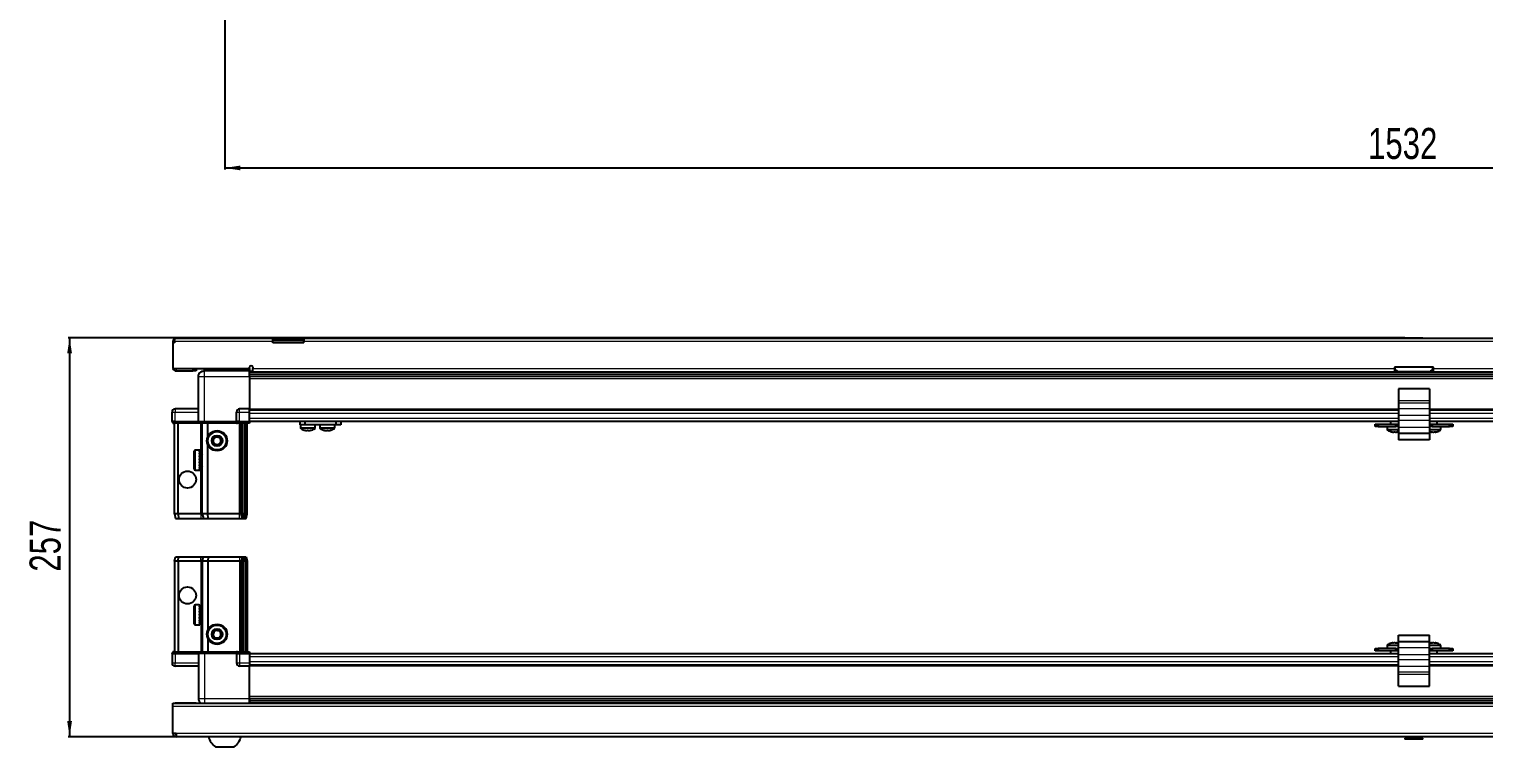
# Model space of a CAD drawing. Header units: millimetres. Extents: x 1132 to 5266, y 577 to 2047.
# Drawn here: x 1220 to 2158, y 577 to 1039 of the extents above; entities that cross this region are included whole.
import ezdxf

# ---------------------------------------------------------------- set-up
doc = ezdxf.new("R2010")
doc.units = ezdxf.units.MM
doc.layers.add('FORMAT', color=7, linetype='Continuous')
doc.styles.add('SLDTEXTSTYLE0', font='TXT', dxfattribs={"width": 0.75})
doc.dimstyles.new('SLDDIMSTYLE0', dxfattribs={"dimtxt": 20, "dimasz": 10, "dimexe": 0, "dimexo": 0.0625, "dimgap": 5, "dimtad": 2, "dimdec": 1, "dimrnd": 1e-09, "dimzin": 12, "dimdsep": 46, "dimtxsty": 'SLDTEXTSTYLE0', "dimsah": 1, "dimcen": 0.09, "dimadec": 0, "dimazin": 3, "dimtfac": 1, "dimtofl": 0, "dimtmove": 0, "dimatfit": 3, "dimfxl": 0, "dimfrac": 2, "dimtolj": 1, "dimtzin": 12, "dimarcsym": 0})

# ---------------------------------------------------------------- blocks, each defined once
blk = doc.blocks.new('_D_2')
at = {"layer": 'FORMAT'}
for p, q in [((1346.49, 1088.09), (1346.49, 948.6)), ((2878.49, 1088.09), (2878.49, 948.6)), ((1346.49, 949.6), (2878.49, 949.6))]:
    blk.add_line(p, q, dxfattribs=at)
for points in [[(1346.49, 949.6), (1356.49, 948.07), (1356.49, 951.14)], [(2878.49, 949.6), (2868.49, 951.14), (2868.49, 948.07)]]:
    blk.add_solid(points, dxfattribs=at)
at = {"layer": 'FORMAT', "insert": (2082.93, 975.39), "char_height": 20, "attachment_point": 1, "style": 'SLDTEXTSTYLE0'}
blk.add_mtext('1532', dxfattribs=at)
blk = doc.blocks.new('_D_9')
at = {"layer": 'FORMAT'}
for p, q in [((2106.69, 840.1), (1245.49, 840.1)), ((1246.49, 840.1), (1246.49, 583.1)), ((1315.08, 583.1), (1245.49, 583.1))]:
    blk.add_line(p, q, dxfattribs=at)
for points in [[(1246.49, 840.1), (1244.95, 830.1), (1248.03, 830.1)], [(1246.49, 583.1), (1248.03, 593.1), (1244.95, 593.1)]]:
    blk.add_solid(points, dxfattribs=at)
at = {"layer": 'FORMAT', "insert": (1220.71, 689.44), "char_height": 20, "attachment_point": 1, "rotation": 90, "style": 'SLDTEXTSTYLE0'}
blk.add_mtext('257', dxfattribs=at)

msp = doc.modelspace()

# ---------------------------------------------------------------- linework, layer by layer
at = {"color": 7, "linetype": 'Continuous', "lineweight": 25}
for p, q in [((1313.99, 837.7), (1312.99, 837.7)), ((1312.99, 837.7), (1312.99, 836.8)), ((1312.99, 836.8), (1312.99, 820.3)), ((1313.99, 836.8), (1312.99, 836.8)), ((1313.99, 837.7), (1313.99, 836.8)), ((1314.59, 839.8), (1377.49, 839.8)), ((1377.49, 837.7), (1377.49, 839.8)), ((1377.49, 839.8), (1387.49, 839.8)), ((1387.49, 838.3), (1377.49, 838.3)), ((1377.49, 836.8), (1377.49, 837.7)), ((1397.49, 836.8), (1377.49, 836.8)), ((1387.49, 839.8), (1397.49, 839.8)), ((1397.49, 838.3), (1387.49, 838.3)), ((1397.49, 839.8), (2827.49, 839.8)), ((1397.49, 839.8), (1397.49, 837.7)), ((1397.49, 836.8), (1397.49, 837.7)), ((2106.7, 840.1), (2106.7, 839.8)), ((2106.7, 840.1), (2118.27, 840.1)), ((2118.27, 839.8), (2118.27, 840.1)), ((1312.99, 820.3), (1362.49, 820.3)), ((1315.09, 818.8), (1325.99, 818.8)), ((1327.99, 818.8), (1325.99, 818.8)), ((1327.99, 820.3), (1327.99, 818.8)), ((1333.24, 820.3), (1333.24, 818.8)), ((1362.49, 818.8), (1333.49, 818.8)), ((1359.74, 818.8), (1359.74, 820.3)), ((1362.49, 820.3), (1362.49, 821.15)), ((1362.49, 820.3), (1362.49, 818.8)), ((1362.49, 818.15), (1386.37, 818.15)), ((2862.49, 816.36), (1362.49, 816.36)), ((2862.49, 816.32), (1362.49, 816.32)), ((1364.49, 821.15), (1364.49, 820.4)), ((1364.49, 818.3), (1364.49, 820.4)), ((1364.49, 818.3), (2099.99, 818.3)), ((1380.99, 818.3), (1380.99, 818.15)), ((1381.15, 818.3), (1381.15, 818.15)), ((1381.36, 818.3), (1381.36, 818.15)), ((1381.91, 818.3), (1381.91, 818.15)), ((1382.32, 818.3), (1382.32, 818.15)), ((1383.21, 818.3), (1383.21, 818.15)), ((1383.79, 818.3), (1383.79, 818.15)), ((1384.93, 818.3), (1384.93, 818.15)), ((1385.63, 818.3), (1385.63, 818.15)), ((1386.37, 818.15), (1386.91, 818.15)), ((1386.91, 818.3), (1386.91, 818.15)), ((1386.91, 818.15), (1387.64, 818.15)), ((1386.91, 818.15), (1386.91, 818.15)), ((1387.09, 818.3), (1387.09, 818.15)), ((1387.59, 818.3), (1387.59, 818.15)), ((1387.64, 818.3), (1387.64, 818.15)), ((1387.64, 818.15), (1388.61, 818.15)), ((1387.64, 818.15), (1387.64, 818.15)), ((1388.61, 818.15), (2836.37, 818.15)), ((1388.93, 818.3), (1388.93, 818.15)), ((1388.95, 818.3), (1388.95, 818.15)), ((1389.64, 818.3), (1389.64, 818.15)), ((1390.82, 818.3), (1390.82, 818.15)), ((1391.43, 818.3), (1391.43, 818.15)), ((1392.38, 818.3), (1392.38, 818.15)), ((1392.84, 818.3), (1392.84, 818.15)), ((1393.47, 818.3), (1393.47, 818.15)), ((1393.72, 818.3), (1393.72, 818.15)), ((1393.96, 818.3), (1393.96, 818.15)), ((1393.99, 818.3), (1393.99, 818.15)), ((2124.99, 821.3), (2099.99, 821.3)), ((2099.99, 821.3), (2099.99, 820.4)), ((2099.99, 820.4), (2099.99, 818.3)), ((2121.99, 818.3), (2102.99, 818.3)), ((2124.99, 820.4), (2124.99, 821.3)), ((2124.99, 818.3), (2124.99, 820.4)), ((2124.99, 818.3), (2860.49, 818.3)), ((1329.49, 786.3), (1329.49, 815.3)), ((1362.49, 815.3), (1362.49, 794.3)), ((2122.49, 807.25), (2102.49, 807.25)), ((2102.49, 807.25), (2102.49, 799.53)), ((2122.49, 807.25), (2122.49, 799.53)), ((2102.49, 799.53), (2102.49, 798.08)), ((2102.49, 798.08), (2102.49, 794.31)), ((2122.49, 799.53), (2122.49, 798.08)), ((2122.49, 798.08), (2122.49, 794.31)), ((1312.49, 786.3), (1312.49, 792.3)), ((1329.49, 794.3), (1314.49, 794.3)), ((1353.99, 786.3), (1353.99, 792.3)), ((1362.49, 794.3), (1355.99, 794.3)), ((1362.49, 792.3), (1362.49, 794.3)), ((1362.49, 793.65), (2102.49, 793.65)), ((1362.49, 786.3), (1362.49, 792.3)), ((2102.49, 794.31), (2102.49, 789.99)), ((2102.49, 789.99), (2102.49, 786.76)), ((2122.49, 794.31), (2122.49, 789.99)), ((2122.49, 793.65), (2862.49, 793.65)), ((2122.49, 789.99), (2122.49, 786.76)), ((1312.49, 786.3), (1312.49, 785.97)), ((1314.49, 786.3), (1312.49, 786.3)), ((1312.49, 786.3), (1312.49, 785.97)), ((1312.49, 786.3), (1312.49, 786.3)), ((1312.49, 785.97), (1312.99, 785.1)), ((1312.49, 785.97), (1312.99, 785.1)), ((1312.99, 785.1), (1314.49, 785.1)), ((1313.99, 726.8), (1313.99, 785.1)), ((1314.49, 786.3), (1329.29, 786.3)), ((1329.29, 785.1), (1314.49, 785.1)), ((1316.49, 726.8), (1316.49, 785.1)), ((1329.29, 786.3), (1329.49, 786.3)), ((1329.49, 785.1), (1329.29, 785.1)), ((1329.49, 786.3), (1329.49, 785.1)), ((1329.49, 786.3), (1333.49, 786.3)), ((1333.49, 785.1), (1329.49, 785.1)), ((1331.99, 726.8), (1331.99, 785.1)), ((1333.49, 786.3), (1353.79, 786.3)), ((1353.79, 785.1), (1333.49, 785.1)), ((1335.49, 776.3), (1335.49, 785.1)), ((1353.79, 786.3), (1353.99, 786.3)), ((1353.99, 785.1), (1353.79, 785.1)), ((1353.99, 786.3), (1353.99, 785.1)), ((1355.99, 786.3), (1353.99, 786.3)), ((1353.99, 786.3), (1355.99, 786.3)), ((1353.99, 785.1), (1354.67, 785.1)), ((1362.49, 785.1), (1354.67, 785.1)), ((1355.99, 786.3), (1362.49, 786.3)), ((1355.99, 785.97), (1362.49, 785.97)), ((1356.99, 726.8), (1356.99, 785.1)), ((1357.99, 726.8), (1357.99, 785.1)), ((1359.49, 726.8), (1359.49, 785.1)), ((1360.99, 726.8), (1360.99, 785.1)), ((1362.49, 786.45), (2102.49, 786.45)), ((1362.49, 786.3), (1362.49, 785.97)), ((1362.49, 785.97), (1362.49, 785.1)), ((1394.94, 783.95), (1394.94, 786.45)), ((1397.94, 783.95), (1394.94, 783.95)), ((1395.29, 783.95), (1395.29, 782.05)), ((1397.94, 786.45), (1397.94, 783.95)), ((1418.14, 783.95), (1397.94, 783.95)), ((1404.79, 782.05), (1404.79, 783.95)), ((1407.74, 783.95), (1407.74, 782.05)), ((1407.79, 783.95), (1407.79, 782.05)), ((1417.29, 782.05), (1417.29, 783.95)), ((1418.14, 783.95), (1418.14, 786.45)), ((1421.14, 783.95), (1418.14, 783.95)), ((1421.14, 786.45), (1421.14, 783.95)), ((2087.49, 782.95), (2087.49, 784.45)), ((2087.49, 784.45), (2089.49, 784.45)), ((2089.49, 782.95), (2087.49, 782.95)), ((2089.49, 784.45), (2089.49, 782.95)), ((2089.49, 784.45), (2100.74, 784.45)), ((2089.49, 782.95), (2100.74, 782.95)), ((2095.24, 782.95), (2095.24, 781.05)), ((2097.49, 786.45), (2097.49, 784.45)), ((2100.74, 782.95), (2100.74, 784.45)), ((2100.74, 784.45), (2102.49, 784.45)), ((2102.49, 782.95), (2100.74, 782.95)), ((2102.49, 786.76), (2102.49, 782.43)), ((2102.49, 782.43), (2102.49, 778.45)), ((2122.49, 778.45), (2102.49, 778.45)), ((2102.49, 778.45), (2102.49, 774.45)), ((2122.49, 786.76), (2122.49, 782.43)), ((2122.49, 786.45), (2862.49, 786.45)), ((2122.49, 784.45), (2124.24, 784.45)), ((2124.24, 782.95), (2122.49, 782.95)), ((2122.49, 782.43), (2122.49, 778.45)), ((2122.49, 779.65), (2122.74, 779.57)), ((2122.49, 778.45), (2122.49, 774.45)), ((2124.24, 784.45), (2124.24, 782.95)), ((2124.24, 784.45), (2135.49, 784.45)), ((2124.24, 782.95), (2135.49, 782.95)), ((2127.49, 784.45), (2127.49, 786.45)), ((2129.74, 781.05), (2129.74, 782.95)), ((2135.49, 782.95), (2135.49, 784.45)), ((2135.49, 784.45), (2137.49, 784.45)), ((2137.49, 782.95), (2135.49, 782.95)), ((2137.49, 784.45), (2137.49, 782.95)), ((1335.49, 726.8), (1335.49, 771.3)), ((2122.49, 774.45), (2102.49, 774.45)), ((1326.79, 755.6), (1326.79, 767)), ((1330.49, 767.8), (1327.59, 767.8)), ((1329.99, 767.71), (1330.49, 767.71)), ((1329.99, 767.71), (1329.99, 767.54)), ((1329.99, 767.54), (1330.49, 767.54)), ((1329.99, 767.06), (1330.49, 767.06)), ((1329.99, 767.06), (1329.99, 766.67)), ((1329.99, 766.67), (1330.49, 766.67)), ((1329.99, 765.84), (1330.49, 765.84)), ((1329.99, 765.84), (1329.99, 765.28)), ((1329.99, 765.28), (1330.49, 765.28)), ((1329.99, 764.18), (1330.49, 764.18)), ((1329.99, 764.18), (1329.99, 763.5)), ((1329.99, 763.5), (1330.49, 763.5)), ((1329.99, 762.24), (1330.49, 762.24)), ((1329.99, 762.24), (1329.99, 761.5)), ((1329.99, 761.93), (1330.49, 761.93)), ((1329.99, 761.5), (1330.49, 761.5)), ((1329.99, 760.2), (1330.49, 760.2)), ((1329.99, 760.2), (1329.99, 759.48)), ((1329.99, 760.07), (1330.49, 760.07)), ((1329.99, 759.48), (1330.49, 759.48)), ((1330.49, 767.71), (1330.49, 767.8)), ((1330.49, 767.54), (1330.49, 767.71)), ((1330.49, 767.06), (1330.49, 767.54)), ((1330.49, 766.67), (1330.49, 767.06)), ((1330.49, 765.84), (1330.49, 766.67)), ((1330.49, 765.28), (1330.49, 765.84)), ((1330.59, 765.7), (1330.49, 765.7)), ((1330.49, 764.18), (1330.49, 765.28)), ((1330.49, 763.5), (1330.49, 764.18)), ((1330.49, 762.24), (1330.49, 763.5)), ((1330.49, 761.93), (1330.49, 762.24)), ((1330.49, 760.2), (1330.49, 761.5)), ((1330.49, 759.48), (1330.49, 760.07)), ((1330.49, 758.28), (1330.49, 759.48)), ((1330.59, 764.19), (1330.59, 765.7)), ((1330.59, 756.9), (1330.59, 764.19)), ((1331.47, 764.61), (1330.99, 765.3)), ((1330.99, 757.3), (1330.99, 765.3)), ((1331.96, 765.3), (1331.47, 764.61)), ((1331.47, 757.99), (1331.47, 764.61)), ((1331.99, 765.3), (1331.96, 765.3)), ((1331.96, 757.3), (1331.96, 765.3)), ((1327.59, 754.8), (1330.49, 754.8)), ((1329.99, 758.28), (1330.49, 758.28)), ((1329.99, 758.28), (1329.99, 757.64)), ((1329.99, 757.64), (1330.49, 757.64)), ((1329.99, 756.65), (1330.49, 756.65)), ((1329.99, 756.65), (1329.99, 756.16)), ((1329.99, 756.16), (1330.49, 756.16)), ((1329.99, 755.47), (1330.49, 755.47)), ((1329.99, 755.47), (1329.99, 755.18)), ((1329.99, 755.18), (1330.49, 755.18)), ((1329.99, 754.87), (1330.49, 754.87)), ((1329.99, 754.87), (1329.99, 754.8)), ((1329.99, 754.8), (1330.49, 754.8)), ((1330.49, 757.64), (1330.49, 758.28)), ((1330.49, 756.65), (1330.49, 757.64)), ((1330.49, 756.9), (1330.59, 756.9)), ((1330.49, 756.16), (1330.49, 756.65)), ((1330.49, 755.47), (1330.49, 756.16)), ((1330.49, 755.18), (1330.49, 755.47)), ((1330.49, 754.87), (1330.49, 755.18)), ((1330.49, 754.8), (1330.49, 754.87)), ((1330.49, 754.8), (1330.49, 754.8)), ((1330.99, 757.3), (1331.47, 757.99)), ((1331.47, 757.99), (1331.96, 757.3)), ((1331.96, 757.3), (1331.99, 757.3)), ((1316.49, 726.8), (1313.99, 726.8)), ((1313.99, 726.8), (1314.79, 723.8)), ((1314.79, 723.8), (1316.64, 723.8)), ((1330.99, 726.8), (1316.49, 726.8)), ((1316.49, 726.8), (1316.64, 723.8)), ((1316.64, 723.8), (1330.99, 723.8)), ((1331.99, 726.8), (1330.99, 726.8)), ((1330.99, 723.8), (1332.79, 723.8)), ((1335.49, 726.8), (1331.99, 726.8)), ((1331.99, 726.8), (1332.79, 723.8)), ((1332.79, 723.8), (1335.82, 723.8)), ((1355.99, 726.8), (1335.49, 726.8)), ((1335.82, 723.8), (1335.49, 726.8)), ((1335.82, 723.8), (1355.99, 723.8)), ((1356.99, 726.8), (1355.99, 726.8)), ((1355.99, 723.8), (1357.79, 723.8)), ((1357.99, 726.8), (1356.99, 726.8)), ((1357.79, 723.8), (1356.99, 726.8)), ((1357.79, 723.8), (1358.53, 723.8)), ((1359.49, 726.8), (1357.99, 726.8)), ((1358.53, 723.8), (1357.99, 726.8)), ((1358.53, 723.8), (1359.03, 723.8)), ((1359.03, 723.8), (1359.49, 726.8)), ((1359.03, 723.8), (1360.18, 723.8)), ((1360.99, 726.8), (1359.49, 726.8)), ((1360.18, 723.8), (1360.99, 726.8)), ((1313.99, 696.1), (1314.79, 699.1)), ((1316.49, 696.1), (1313.99, 696.1)), ((1313.99, 696.1), (1313.99, 637.8)), ((1314.79, 699.1), (1316.64, 699.1)), ((1316.49, 696.1), (1316.64, 699.1)), ((1316.49, 696.1), (1316.49, 637.8)), ((1330.99, 696.1), (1316.49, 696.1)), ((1316.64, 699.1), (1330.99, 699.1)), ((1330.99, 699.1), (1332.79, 699.1)), ((1331.99, 696.1), (1330.99, 696.1)), ((1331.99, 696.1), (1332.79, 699.1)), ((1335.49, 696.1), (1331.99, 696.1)), ((1331.99, 696.1), (1331.99, 637.8)), ((1332.79, 699.1), (1335.82, 699.1)), ((1335.82, 699.1), (1335.49, 696.1)), ((1355.99, 696.1), (1335.49, 696.1)), ((1335.49, 696.1), (1335.49, 651.6)), ((1335.82, 699.1), (1355.99, 699.1)), ((1355.99, 699.1), (1357.79, 699.1)), ((1356.99, 696.1), (1355.99, 696.1)), ((1357.79, 699.1), (1356.99, 696.1)), ((1357.99, 696.1), (1356.99, 696.1)), ((1356.99, 696.1), (1356.99, 637.8)), ((1357.79, 699.1), (1358.53, 699.1)), ((1358.53, 699.1), (1357.99, 696.1)), ((1357.99, 696.1), (1357.99, 637.8)), ((1359.49, 696.1), (1357.99, 696.1)), ((1358.53, 699.1), (1359.03, 699.1)), ((1359.03, 699.1), (1360.18, 699.1)), ((1359.03, 699.1), (1359.49, 696.1)), ((1360.99, 696.1), (1359.49, 696.1)), ((1359.49, 696.1), (1359.49, 637.8)), ((1360.18, 699.1), (1360.99, 696.1)), ((1360.99, 696.1), (1360.99, 637.8)), ((1326.79, 655.9), (1326.79, 667.3)), ((1329.99, 668.1), (1327.59, 668.1)), ((1329.99, 668.1), (1329.99, 668.1)), ((1329.99, 668.1), (1330.49, 668.1)), ((1329.99, 667.91), (1330.49, 667.91)), ((1329.99, 667.91), (1329.99, 667.69)), ((1329.99, 667.69), (1330.49, 667.69)), ((1329.99, 667.11), (1330.49, 667.11)), ((1329.99, 667.11), (1329.99, 666.69)), ((1329.99, 666.69), (1330.49, 666.69)), ((1329.99, 665.78), (1330.49, 665.78)), ((1329.99, 665.78), (1329.99, 665.19)), ((1330.49, 667.91), (1330.49, 668.1)), ((1330.49, 667.69), (1330.49, 667.91)), ((1330.49, 667.11), (1330.49, 667.69)), ((1330.49, 666.69), (1330.49, 667.11)), ((1330.49, 665.78), (1330.49, 666.69)), ((1330.59, 666), (1330.49, 666)), ((1330.49, 665.19), (1330.49, 665.78)), ((1330.59, 657.2), (1330.59, 666)), ((1331.47, 664.91), (1330.99, 665.6)), ((1330.99, 657.6), (1330.99, 665.6)), ((1331.96, 665.6), (1331.47, 664.91)), ((1331.99, 665.6), (1331.96, 665.6)), ((1331.96, 657.6), (1331.96, 665.6)), ((1329.99, 665.19), (1330.49, 665.19)), ((1329.99, 664.04), (1330.49, 664.04)), ((1329.99, 664.04), (1329.99, 663.34)), ((1329.99, 663.34), (1330.49, 663.34)), ((1329.99, 662.06), (1330.49, 662.06)), ((1329.99, 662.06), (1329.99, 661.32)), ((1329.99, 661.91), (1330.49, 661.91)), ((1329.99, 661.41), (1330.49, 661.41)), ((1329.99, 661.32), (1330.49, 661.32)), ((1329.99, 660.03), (1330.49, 660.03)), ((1329.99, 660.03), (1329.99, 659.32)), ((1329.99, 659.32), (1330.49, 659.32)), ((1329.99, 658.16), (1330.49, 658.16)), ((1329.99, 658.16), (1329.99, 657.55)), ((1329.99, 657.55), (1330.49, 657.55)), ((1329.99, 656.62), (1330.49, 656.62)), ((1329.99, 656.62), (1329.99, 656.18)), ((1329.99, 656.18), (1330.49, 656.18)), ((1330.49, 664.04), (1330.49, 665.19)), ((1330.49, 663.34), (1330.49, 664.04)), ((1330.49, 662.06), (1330.49, 663.34)), ((1330.49, 661.91), (1330.49, 662.06)), ((1330.49, 661.32), (1330.49, 661.41)), ((1330.49, 660.03), (1330.49, 661.32)), ((1330.49, 659.32), (1330.49, 660.03)), ((1330.49, 658.16), (1330.49, 659.32)), ((1330.49, 657.55), (1330.49, 658.16)), ((1330.49, 656.62), (1330.49, 657.55)), ((1330.49, 657.2), (1330.59, 657.2)), ((1330.49, 656.18), (1330.49, 656.62)), ((1330.49, 655.58), (1330.49, 656.18)), ((1330.99, 657.6), (1331.47, 658.29)), ((1331.47, 658.29), (1331.47, 664.91)), ((1331.47, 658.29), (1331.96, 657.6)), ((1331.96, 657.6), (1331.99, 657.6)), ((1327.59, 655.1), (1329.99, 655.1)), ((1329.99, 655.58), (1330.49, 655.58)), ((1329.99, 655.58), (1329.99, 655.34)), ((1329.99, 655.34), (1330.49, 655.34)), ((1329.99, 655.12), (1330.49, 655.12)), ((1329.99, 655.12), (1329.99, 655.1)), ((1329.99, 655.11), (1330.49, 655.11)), ((1330.49, 655.34), (1330.49, 655.58)), ((1330.49, 655.12), (1330.49, 655.34)), ((1330.49, 655.11), (1330.49, 655.12)), ((2102.49, 648.45), (2122.49, 648.45)), ((2102.49, 644.45), (2102.49, 648.45)), ((2122.49, 644.45), (2122.49, 648.45)), ((1312.99, 637.8), (1312.49, 636.94)), ((1314.49, 637.8), (1312.99, 637.8)), ((1314.49, 637.8), (1329.29, 637.8)), ((1329.29, 637.8), (1329.49, 637.8)), ((1329.49, 636.6), (1329.49, 637.8)), ((1329.49, 637.8), (1333.49, 637.8)), ((1333.49, 637.8), (1353.79, 637.8)), ((1335.49, 646.6), (1335.49, 637.8)), ((1353.79, 637.8), (1353.99, 637.8)), ((1353.99, 636.6), (1353.99, 637.8)), ((1354.67, 637.8), (1353.99, 637.8)), ((1354.67, 637.8), (1362.49, 637.8)), ((1362.49, 637.8), (1362.49, 636.94)), ((2087.49, 638.45), (2087.49, 639.95)), ((2087.49, 639.95), (2089.49, 639.95)), ((2089.49, 638.45), (2087.49, 638.45)), ((2089.49, 639.95), (2089.49, 638.45)), ((2100.74, 639.95), (2089.49, 639.95)), ((2100.74, 638.45), (2089.49, 638.45)), ((2095.24, 641.86), (2095.24, 639.95)), ((2097.49, 638.45), (2097.49, 636.45)), ((2100.74, 638.45), (2100.74, 639.95)), ((2100.74, 639.95), (2102.49, 639.95)), ((2102.49, 638.45), (2100.74, 638.45)), ((2101.16, 643.44), (2101.16, 643.44)), ((2102.49, 644.45), (2122.49, 644.45)), ((2102.49, 640.47), (2102.49, 644.45)), ((2102.49, 636.14), (2102.49, 640.47)), ((2122.49, 640.47), (2122.49, 644.45)), ((2122.49, 636.14), (2122.49, 640.47)), ((2122.49, 639.95), (2124.24, 639.95)), ((2124.24, 638.45), (2122.49, 638.45)), ((2124.24, 639.95), (2124.24, 638.45)), ((2135.49, 639.95), (2124.24, 639.95)), ((2135.49, 638.45), (2124.24, 638.45)), ((2126.16, 643.44), (2126.16, 643.44)), ((2127.49, 636.45), (2127.49, 638.45)), ((2129.74, 639.95), (2129.74, 641.86)), ((2135.49, 638.45), (2135.49, 639.95)), ((2135.49, 639.95), (2137.49, 639.95)), ((2137.49, 638.45), (2135.49, 638.45)), ((2137.49, 639.95), (2137.49, 638.45)), ((1312.49, 636.6), (1312.49, 636.94)), ((1312.49, 636.6), (1314.49, 636.6)), ((1312.49, 636.6), (1312.49, 630.6)), ((1329.29, 636.6), (1314.49, 636.6)), ((1314.49, 636.6), (1329.29, 636.6)), ((1329.49, 628.6), (1314.49, 628.6)), ((1329.49, 636.6), (1329.29, 636.6)), ((1333.49, 636.6), (1329.49, 636.6)), ((1329.49, 636.6), (1329.49, 607.6)), ((1353.79, 636.6), (1333.49, 636.6)), ((1353.99, 636.6), (1353.79, 636.6)), ((1353.99, 636.6), (1355.99, 636.6)), ((1353.99, 636.6), (1353.99, 630.6)), ((1362.49, 636.94), (1355.99, 636.94)), ((1362.49, 636.6), (1355.99, 636.6)), ((1355.99, 636.6), (1362.49, 636.6)), ((1362.49, 628.6), (1355.99, 628.6)), ((1362.49, 636.94), (1362.49, 636.94)), ((1362.49, 636.6), (1362.49, 636.94)), ((1362.49, 636.6), (1362.49, 636.6)), ((1362.49, 636.6), (1362.49, 630.6)), ((2102.49, 636.45), (1362.49, 636.45)), ((1362.49, 630.6), (1362.49, 628.6)), ((2102.49, 629.25), (1362.49, 629.25)), ((1362.49, 607.6), (1362.49, 628.6)), ((2102.49, 632.92), (2102.49, 636.14)), ((2102.49, 628.59), (2102.49, 632.92)), ((2102.49, 624.82), (2102.49, 628.59)), ((2862.49, 636.45), (2122.49, 636.45)), ((2122.49, 632.92), (2122.49, 636.14)), ((2122.49, 628.59), (2122.49, 632.92)), ((2862.49, 629.25), (2122.49, 629.25)), ((2122.49, 624.82), (2122.49, 628.59)), ((2102.49, 623.38), (2102.49, 624.82)), ((2102.49, 615.65), (2102.49, 623.38)), ((2122.49, 623.38), (2122.49, 624.82)), ((2122.49, 615.65), (2122.49, 623.38)), ((2102.49, 615.65), (2122.49, 615.65)), ((1312.99, 602.5), (1312.99, 604.6)), ((1312.99, 604.6), (2911.99, 604.6)), ((1312.99, 585.2), (1312.99, 602.5)), ((1327.99, 604.7), (1315.09, 604.7)), ((1327.99, 604.7), (1327.99, 604.6)), ((1362.34, 604.6), (1362.34, 607.6)), ((1362.49, 606.58), (2862.49, 606.58)), ((1362.49, 606.54), (2862.49, 606.54)), ((1386.37, 604.75), (1362.49, 604.75)), ((1380.99, 604.6), (1380.99, 604.75)), ((1381.03, 604.6), (1381.03, 604.75)), ((1381.3, 604.6), (1381.3, 604.75)), ((1381.56, 604.6), (1381.56, 604.75)), ((1382.21, 604.6), (1382.21, 604.75)), ((1382.67, 604.6), (1382.67, 604.75)), ((1383.64, 604.6), (1383.64, 604.75)), ((1384.26, 604.6), (1384.26, 604.75)), ((1385.45, 604.6), (1385.45, 604.75)), ((1386.11, 604.6), (1386.11, 604.75)), ((1386.16, 604.6), (1386.16, 604.75)), ((1387.45, 604.75), (1386.37, 604.75)), ((1388.19, 604.75), (1387.45, 604.75)), ((1387.45, 604.6), (1387.45, 604.75)), ((1387.45, 604.75), (1387.45, 604.75)), ((1387.47, 604.6), (1387.47, 604.75)), ((1387.96, 604.6), (1387.96, 604.75)), ((1388.19, 604.6), (1388.19, 604.75)), ((1388.61, 604.75), (1388.19, 604.75)), ((1388.19, 604.75), (1388.19, 604.75)), ((2836.37, 604.75), (1388.61, 604.75)), ((1389.46, 604.6), (1389.46, 604.75)), ((1390.15, 604.6), (1390.15, 604.75)), ((1391.28, 604.6), (1391.28, 604.75)), ((1391.86, 604.6), (1391.86, 604.75)), ((1392.73, 604.6), (1392.73, 604.75)), ((1393.13, 604.6), (1393.13, 604.75)), ((1393.66, 604.6), (1393.66, 604.75)), ((1393.85, 604.6), (1393.85, 604.75)), ((1393.99, 604.6), (1393.99, 604.75)), ((1315.09, 585.2), (1312.99, 585.2)), ((1315.09, 585.2), (1315.09, 583.1)), ((2909.89, 583.1), (1315.09, 583.1)), ((2107.69, 583.1), (2106.7, 582.12)), ((2106.7, 582.12), (2106.7, 581.6)), ((2118.27, 582.12), (2106.7, 582.12)), ((2118.27, 581.6), (2106.7, 581.6)), ((2118.27, 582.12), (2117.29, 583.1)), ((2118.27, 581.6), (2118.27, 582.12)), ((1340.49, 576.5), (1352.49, 576.5))]:
    msp.add_line(p, q, dxfattribs=at)
at = {"color": 8, "linetype": 'Continuous', "lineweight": 18}
for p, q in [((1377.49, 837.7), (1313.99, 837.7)), ((1387.49, 838.3), (1387.49, 839.8)), ((2827.49, 837.7), (1397.49, 837.7)), ((1315.09, 820.3), (1315.09, 818.8)), ((1325.99, 818.8), (1325.99, 820.3)), ((1362.49, 818.8), (1364.49, 818.8)), ((2862.49, 817.57), (1362.49, 817.57)), ((1364.49, 820.4), (2099.99, 820.4)), ((2099.99, 818.8), (2101.33, 818.8)), ((2123.65, 818.8), (2124.99, 818.8)), ((2124.99, 820.4), (2860.49, 820.4)), ((1333.49, 815.3), (1362.49, 815.3)), ((1333.49, 786.3), (1333.49, 815.3)), ((1362.49, 815.12), (2862.49, 815.12)), ((2862.49, 813.7), (1362.49, 813.7)), ((2122.49, 799.53), (2102.49, 799.53)), ((2122.49, 798.08), (2102.49, 798.08)), ((1312.49, 792.3), (1314.49, 792.3)), ((1314.49, 794.3), (1314.49, 792.3)), ((1314.49, 786.3), (1314.49, 792.3)), ((1314.49, 792.3), (1329.49, 792.3)), ((1353.99, 792.3), (1355.99, 792.3)), ((1355.99, 792.3), (1355.99, 794.3)), ((1355.99, 786.3), (1355.99, 792.3)), ((1355.99, 792.3), (1362.49, 792.3)), ((1362.49, 794.3), (2102.49, 794.3)), ((1362.49, 791.65), (2102.49, 791.65)), ((1362.49, 788.45), (2102.49, 788.45)), ((2122.49, 794.31), (2102.49, 794.31)), ((2122.49, 789.99), (2102.49, 789.99)), ((2122.49, 794.3), (2862.49, 794.3)), ((2122.49, 791.65), (2862.49, 791.65)), ((2122.49, 788.45), (2862.49, 788.45)), ((1314.49, 786.3), (1314.49, 785.1)), ((1329.29, 785.1), (1329.29, 786.3)), ((1330.99, 765.3), (1330.99, 785.1)), ((1333.49, 786.3), (1333.49, 785.1)), ((1353.79, 785.1), (1353.79, 786.3)), ((1355.99, 786.3), (1355.99, 785.97)), ((1355.99, 726.8), (1355.99, 785.1)), ((1404.79, 782.05), (1395.29, 782.05)), ((1404.59, 781.68), (1395.48, 781.68)), ((1407.79, 782.05), (1407.74, 782.05)), ((1417.29, 782.05), (1407.79, 782.05)), ((1407.98, 781.68), (1407.93, 781.68)), ((1417.09, 781.68), (1407.98, 781.68)), ((2102.49, 781.05), (2095.24, 781.05)), ((2102.49, 780.68), (2095.43, 780.68)), ((2122.49, 786.76), (2102.49, 786.76)), ((2122.49, 782.43), (2102.49, 782.43)), ((2129.74, 781.05), (2122.49, 781.05)), ((2129.54, 780.68), (2122.49, 780.68)), ((1327.59, 754.8), (1327.59, 767.8)), ((1330.99, 726.8), (1330.99, 757.3)), ((1330.99, 726.8), (1330.99, 723.8)), ((1355.99, 723.8), (1355.99, 726.8)), ((1330.99, 696.1), (1330.99, 699.1)), ((1330.99, 696.1), (1330.99, 665.6)), ((1355.99, 699.1), (1355.99, 696.1)), ((1355.99, 696.1), (1355.99, 637.8)), ((1327.59, 655.1), (1327.59, 668.1)), ((1330.99, 657.6), (1330.99, 637.8)), ((1314.49, 636.6), (1314.49, 637.8)), ((1329.29, 636.6), (1329.29, 637.8)), ((1333.49, 636.6), (1333.49, 637.8)), ((1353.79, 636.6), (1353.79, 637.8)), ((2095.24, 641.86), (2099.99, 641.86)), ((2095.43, 642.23), (2099.99, 642.23)), ((2099.99, 642.23), (2102.49, 642.23)), ((2099.99, 641.86), (2102.49, 641.86)), ((2102.49, 640.47), (2122.49, 640.47)), ((2122.49, 642.23), (2124.99, 642.23)), ((2122.49, 641.86), (2124.99, 641.86)), ((2124.99, 642.23), (2129.54, 642.23)), ((2124.99, 641.86), (2129.74, 641.86)), ((1312.49, 630.6), (1314.49, 630.6)), ((1314.49, 636.6), (1314.49, 630.6)), ((1314.49, 630.6), (1329.49, 630.6)), ((1314.49, 628.6), (1314.49, 630.6)), ((1333.49, 636.6), (1333.49, 607.6)), ((1353.99, 630.6), (1355.99, 630.6)), ((1355.99, 636.6), (1355.99, 636.94)), ((1355.99, 636.6), (1355.99, 630.6)), ((1355.99, 630.6), (1362.49, 630.6)), ((1355.99, 630.6), (1355.99, 628.6)), ((1362.49, 636.6), (1362.49, 636.94)), ((2102.49, 634.45), (1362.49, 634.45)), ((2102.49, 631.25), (1362.49, 631.25)), ((2102.49, 628.6), (1362.49, 628.6)), ((2102.49, 636.14), (2122.49, 636.14)), ((2102.49, 632.92), (2122.49, 632.92)), ((2102.49, 628.59), (2122.49, 628.59)), ((2862.49, 634.45), (2122.49, 634.45)), ((2862.49, 631.25), (2122.49, 631.25)), ((2862.49, 628.6), (2122.49, 628.6)), ((2102.49, 624.82), (2122.49, 624.82)), ((2102.49, 623.38), (2122.49, 623.38)), ((1362.49, 609.2), (2862.49, 609.2)), ((2911.99, 602.5), (1312.99, 602.5)), ((1315.09, 604.6), (1315.09, 604.7)), ((1333.49, 607.6), (1362.49, 607.6)), ((2862.49, 607.79), (1362.49, 607.79)), ((1362.49, 605.34), (2862.49, 605.34)), ((2909.89, 585.2), (1315.09, 585.2))]:
    msp.add_line(p, q, dxfattribs=at)
at = {"color": 7, "linetype": 'Continuous', "lineweight": 25, "flags": 128}
for points in [[(2102.49, 643.25), (2102.48, 643.25), (2102.17, 643.35)], [(2122.84, 643.36), (2122.52, 643.26), (2122.49, 643.25)], [(1315.09, 604.7), (1314.68, 604.66), (1314.45, 604.6)]]:
    msp.add_lwpolyline(points, dxfattribs=at)
at = {"color": 7, "linetype": 'Continuous', "lineweight": 25}
for centre, radius in [((1341.49, 773.8), 6.5), ((1341.49, 773.8), 3.46), ((1322.49, 748.8), 5.5), ((1322.49, 674.1), 5.5), ((1341.49, 649.1), 6.5), ((1341.49, 649.1), 3.46)]:
    msp.add_circle(centre, radius, dxfattribs=at)
at = {"color": 8, "linetype": 'Continuous', "lineweight": 18}
for centre in [(1341.49, 773.8), (1341.49, 649.1)]:
    msp.add_circle(centre, 5.7, dxfattribs=at)
at = {"color": 7, "linetype": 'Continuous', "lineweight": 25}
for centre, radius, start, end in [((1315.09, 820.9), 2.1, 196.60155, 270), ((1363.49, 821.15), 1, 0, 180), ((2102.99, 821.3), 3, 180, 270), ((2121.99, 821.3), 3, 270, 360), ((1314.49, 792.3), 2, 90, 180), ((1355.99, 792.3), 2, 90, 180), ((1395.74, 782.05), 0.45, 180, 235.28209), ((1400.04, 788.25), 8, 235.28209, 258.9392), ((1400.04, 788.25), 8, 281.00757, 304.71791), ((1404.34, 782.05), 0.45, 304.71791, 0), ((1408.19, 782.05), 0.45, 180, 235.28209), ((1408.24, 782.05), 0.45, 180, 235.28209), ((1412.49, 788.25), 8, 235.28209, 256.54113), ((1412.54, 788.25), 8, 235.28209, 259.06255), ((1412.54, 788.25), 8, 280.87532, 304.71791), ((1416.84, 782.05), 0.45, 304.71791, 0), ((2095.69, 781.05), 0.45, 180, 235.28209), ((2099.99, 787.25), 8, 235.28209, 259.10263), ((2099.99, 787.25), 8, 280.79755, 288.20996), ((2124.99, 787.25), 8, 286.33055, 304.71791), ((2129.29, 781.05), 0.45, 304.71791, 0), ((1341.49, 773.8), 2.5, 134.92207, 194.92207), ((1341.49, 773.8), 2.5, 194.92207, 254.92207), ((1341.49, 773.8), 2.5, 74.92207, 134.92207), ((1341.49, 773.8), 2.5, 254.92207, 314.92207), ((1341.49, 773.8), 2.5, 14.92207, 74.92207), ((1341.49, 773.8), 2.5, 314.92207, 14.92207), ((1327.59, 767), 0.8, 90, 180), ((1330.99, 765.7), 0.4, 180, 270), ((1327.59, 755.6), 0.8, 180, 270), ((1330.99, 756.9), 0.4, 90, 180), ((1327.59, 667.3), 0.8, 90, 180), ((1330.99, 666), 0.4, 180, 270), ((1330.99, 657.2), 0.4, 90, 180), ((1327.59, 655.9), 0.8, 180, 270), ((1341.49, 649.1), 2.5, 147.37605, 207.37605), ((1341.49, 649.1), 2.5, 207.37605, 267.37605), ((1341.49, 649.1), 2.5, 87.37605, 147.37605), ((1341.49, 649.1), 2.5, 267.37605, 327.37605), ((1341.49, 649.1), 2.5, 27.37605, 87.37605), ((1341.49, 649.1), 2.5, 327.37605, 27.37605), ((2095.69, 641.86), 0.45, 124.71791, 180), ((2099.99, 635.65), 8, 105.59831, 124.71791), ((2124.99, 635.65), 8, 55.28209, 74.20809), ((2129.29, 641.86), 0.45, 0, 55.28209), ((1314.49, 630.6), 2, 180, 270), ((1355.99, 630.6), 2, 180, 270), ((1315.09, 585.2), 2.1, 180, 270), ((1315.09, 585.2), 0.6, 180, 270), ((1347.51, 586.13), 11.91, 194.70035, 233.8734), ((1345.46, 586.13), 11.91, 306.1266, 345.29965)]:
    msp.add_arc(centre, radius, start, end, dxfattribs=at)
for centre, start_param, end_param in [((1355.99, 782.5), 0, 0.722734), ((1355.99, 640.4), 2.418858, 3.141593)]:
    msp.add_ellipse(centre, major_axis=(0, 3.46), ratio=0.57735, start_param=start_param, end_param=end_param, dxfattribs=at)
for points, knots in [([(1314.58, 839.71), (1314.5, 839.7), (1314.18, 839.65), (1313.7, 839.32), (1313.23, 838.77), (1313.02, 838.19), (1313, 837.83), (1312.99, 837.7)], [0, 0, 0, 0, 0.0862, 0.345314, 0.604426, 0.863537, 1, 1, 1, 1]), ([(1313.99, 837.7), (1314.03, 837.96), (1314.12, 838.45), (1314.26, 839.09), (1314.39, 839.56), (1314.5, 839.78), (1314.57, 839.8), (1314.59, 839.8)], [0, 0, 0, 0, 0.230255, 0.448522, 0.666786, 0.88505, 1, 1, 1, 1]), ([(1329.49, 815.3), (1329.54, 815.74), (1329.61, 816.42), (1330.04, 817.23), (1330.5, 817.8), (1331.06, 818.25), (1331.87, 818.68), (1332.55, 818.76), (1332.99, 818.8)], [0, 0, 0, 0, 0.239457, 0.368361, 0.5, 0.631639, 0.760543, 1, 1, 1, 1]), ([(1333.49, 818.8), (1333.42, 818.8), (1333.29, 818.8), (1333.13, 818.8), (1333.01, 818.8), (1333, 818.8), (1332.99, 818.8)], [0, 0, 0, 0, 0.249394, 0.500333, 0.750167, 1, 1, 1, 1]), ([(1362.49, 815.3), (1362.49, 815.7), (1362.49, 816.48), (1362.49, 817.53), (1362.49, 818.32), (1362.49, 818.74), (1362.49, 818.78), (1362.49, 818.8)], [0, 0, 0, 0, 0.214694, 0.429388, 0.644082, 0.858775, 1, 1, 1, 1]), ([(1398.54, 780.4), (1398.54, 780.4), (1398.54, 780.39), (1398.4, 780.42), (1398.22, 780.48), (1398.07, 780.53), (1398, 780.56), (1397.99, 780.57), (1397.99, 780.58), (1398, 780.57), (1398.02, 780.57), (1398.09, 780.56), (1398.38, 780.49), (1398.76, 780.42), (1399.17, 780.39), (1399.45, 780.41), (1399.6, 780.48), (1399.71, 780.55), (1399.78, 780.57), (1399.8, 780.57), (1399.83, 780.58), (1399.85, 780.57), (1399.89, 780.57), (1399.99, 780.54), (1400.15, 780.47), (1400.37, 780.41), (1400.67, 780.39), (1401.01, 780.41), (1401.32, 780.46), (1401.56, 780.51), (1401.68, 780.54), (1401.76, 780.55), (1401.81, 780.57), (1401.85, 780.57), (1401.86, 780.57), (1401.87, 780.57), (1401.87, 780.57)], [0, 0, 0, 0, 0.026098, 0.079837, 0.137205, 0.178357, 0.199039, 0.20334, 0.207689, 0.210723, 0.214544, 0.22148, 0.248602, 0.355777, 0.404897, 0.454423, 0.54605, 0.591404, 0.597119, 0.601325, 0.604382, 0.607444, 0.611991, 0.624229, 0.678519, 0.75975, 0.804305, 0.849026, 0.923625, 0.95136, 0.968708, 0.979996, 0.991142, 0.995473, 0.998845, 1, 1, 1, 1]), ([(1401.87, 780.57), (1401.88, 780.57), (1401.88, 780.57), (1401.89, 780.57), (1401.84, 780.53), (1401.7, 780.47), (1401.56, 780.41), (1401.51, 780.39), (1401.55, 780.4), (1401.57, 780.4)], [0, 0, 0, 0, 0.015183, 0.036536, 0.0957, 0.360142, 0.675239, 0.874535, 1, 1, 1, 1]), ([(1411.02, 780.4), (1411.03, 780.4), (1411.05, 780.39), (1410.91, 780.44), (1410.75, 780.5), (1410.63, 780.56), (1410.63, 780.57), (1410.63, 780.58), (1410.65, 780.57), (1410.67, 780.57), (1410.76, 780.55), (1411.1, 780.47), (1411.52, 780.4), (1411.96, 780.39), (1412.18, 780.42), (1412.35, 780.48), (1412.47, 780.53), (1412.55, 780.56), (1412.6, 780.57), (1412.62, 780.58), (1412.64, 780.57), (1412.67, 780.57), (1412.73, 780.56), (1412.86, 780.49), (1413.01, 780.42), (1413.32, 780.39), (1413.7, 780.41), (1414.09, 780.48), (1414.39, 780.55), (1414.5, 780.57), (1414.52, 780.57), (1414.53, 780.58), (1414.54, 780.57), (1414.54, 780.57), (1414.48, 780.54), (1414.3, 780.47), (1414.1, 780.41), (1414.06, 780.4), (1414.05, 780.4)], [0, 0, 0, 0, 0.028363, 0.080682, 0.138356, 0.167292, 0.170918, 0.173795, 0.176698, 0.18005, 0.186399, 0.213077, 0.319019, 0.35398, 0.399283, 0.447645, 0.482337, 0.499772, 0.503397, 0.507064, 0.509622, 0.512843, 0.51869, 0.541554, 0.631904, 0.673313, 0.715064, 0.792307, 0.830541, 0.835358, 0.838904, 0.841481, 0.844063, 0.847895, 0.858212, 0.90398, 0.972459, 1, 1, 1, 1]), ([(2098.48, 779.4), (2098.48, 779.4), (2098.49, 779.39), (2098.36, 779.43), (2098.17, 779.5), (2098.04, 779.56), (2098.03, 779.57), (2098.03, 779.57), (2098.04, 779.57), (2098.06, 779.57), (2098.11, 779.56), (2098.31, 779.52), (2098.65, 779.45), (2099.07, 779.39), (2099.4, 779.39), (2099.62, 779.44), (2099.78, 779.5), (2099.89, 779.56), (2099.96, 779.57), (2099.98, 779.57), (2100, 779.57), (2100.03, 779.57), (2100.1, 779.55), (2100.26, 779.47), (2100.44, 779.4), (2100.84, 779.39), (2101.16, 779.42), (2101.48, 779.48), (2101.72, 779.53), (2101.86, 779.56), (2101.91, 779.57), (2101.93, 779.57), (2101.94, 779.57), (2101.95, 779.57), (2101.93, 779.56), (2101.78, 779.49), (2101.59, 779.42), (2101.47, 779.39), (2101.49, 779.39), (2101.49, 779.39)], [0, 0, 0, 0, 0.0107986, 0.0543621, 0.1370986, 0.1577299, 0.1615047, 0.1653161, 0.1678592, 0.1703965, 0.1748191, 0.1884464, 0.2519024, 0.3158484, 0.35385, 0.4061453, 0.4637925, 0.4927153, 0.4963388, 0.4992154, 0.5021163, 0.5054668, 0.5118133, 0.5384791, 0.6443718, 0.679317, 0.724599, 0.772938, 0.8076141, 0.8250414, 0.8286649, 0.8323302, 0.8348863, 0.8381059, 0.84395, 0.8668038, 0.9571124, 0.9985019, 1, 1, 1, 1]), ([(2122.74, 779.57), (2122.74, 779.57), (2122.74, 779.57), (2122.75, 779.57), (2122.81, 779.55), (2123.11, 779.47), (2123.5, 779.4), (2123.76, 779.39), (2123.82, 779.42), (2123.82, 779.48), (2123.81, 779.53), (2123.81, 779.56), (2123.84, 779.57), (2123.85, 779.57), (2123.88, 779.57), (2123.9, 779.57), (2123.98, 779.56), (2124.23, 779.49), (2124.55, 779.42), (2124.98, 779.39), (2125.38, 779.41), (2125.71, 779.48), (2125.96, 779.55), (2126.07, 779.57), (2126.09, 779.57), (2126.11, 779.57), (2126.13, 779.57), (2126.15, 779.57), (2126.18, 779.54), (2126.15, 779.47), (2126.16, 779.41), (2126.28, 779.39), (2126.52, 779.41), (2126.78, 779.46), (2127, 779.51), (2127.1, 779.54), (2127.17, 779.55), (2127.21, 779.57), (2127.23, 779.57), (2127.24, 779.57), (2127.24, 779.57), (2127.24, 779.57)], [0, 0, 0, 0, 0.001949, 0.005301, 0.011649, 0.03832, 0.144236, 0.179189, 0.224481, 0.27283, 0.307514, 0.324945, 0.328569, 0.332235, 0.334792, 0.338012, 0.343858, 0.366716, 0.457045, 0.498443, 0.540184, 0.617408, 0.655632, 0.660449, 0.663994, 0.66657, 0.669151, 0.672983, 0.683297, 0.729054, 0.797516, 0.835067, 0.872758, 0.935631, 0.959006, 0.973626, 0.98314, 0.992535, 0.996185, 0.999027, 1, 1, 1, 1]), ([(1338.7, 774.55), (1339.07, 774.92), (1339.75, 775.6), (1340.43, 776.28), (1340.75, 776.59)], [0, 0, 0, 0, 0.534686, 1, 1, 1, 1]), ([(1339.44, 771.76), (1339.36, 772.1), (1339.14, 772.89), (1338.89, 773.85), (1338.73, 774.43), (1338.7, 774.55)], [0, 0, 0, 0, 0.3629006, 0.8668753, 1, 1, 1, 1]), ([(1342.23, 771.01), (1341.73, 771.15), (1340.8, 771.4), (1339.88, 771.65), (1339.44, 771.76)], [0, 0, 0, 0, 0.5346859, 1, 1, 1, 1]), ([(1340.75, 776.59), (1341.24, 776.46), (1342.17, 776.21), (1343.1, 775.96), (1343.53, 775.84)], [0, 0, 0, 0, 0.534686, 1, 1, 1, 1]), ([(1344.28, 773.05), (1343.91, 772.69), (1343.23, 772.01), (1342.55, 771.33), (1342.23, 771.01)], [0, 0, 0, 0, 0.534686, 1, 1, 1, 1]), ([(1343.53, 775.84), (1343.56, 775.72), (1343.72, 775.14), (1343.98, 774.18), (1344.19, 773.38), (1344.28, 773.05)], [0, 0, 0, 0, 0.133125, 0.637099, 1, 1, 1, 1]), ([(1338.6, 649.23), (1338.88, 649.67), (1339.4, 650.48), (1339.92, 651.29), (1340.16, 651.67)], [0, 0, 0, 0, 0.534686, 1, 1, 1, 1]), ([(1339.93, 646.67), (1339.87, 646.78), (1339.6, 647.31), (1339.14, 648.2), (1338.76, 648.93), (1338.6, 649.23)], [0, 0, 0, 0, 0.1331247, 0.6370994, 1, 1, 1, 1]), ([(1342.82, 646.54), (1342.3, 646.56), (1341.34, 646.61), (1340.38, 646.65), (1339.93, 646.67)], [0, 0, 0, 0, 0.534686, 1, 1, 1, 1]), ([(1340.16, 651.67), (1340.68, 651.64), (1341.64, 651.6), (1342.6, 651.55), (1343.04, 651.53)], [0, 0, 0, 0, 0.534686, 1, 1, 1, 1]), ([(1344.37, 648.97), (1344.09, 648.54), (1343.57, 647.72), (1343.06, 646.91), (1342.82, 646.54)], [0, 0, 0, 0, 0.534686, 1, 1, 1, 1]), ([(1343.04, 651.53), (1343.2, 651.23), (1343.58, 650.5), (1344.04, 649.61), (1344.31, 649.08), (1344.37, 648.97)], [0, 0, 0, 0, 0.362901, 0.866875, 1, 1, 1, 1]), ([(2102.24, 643.33), (2102.24, 643.33), (2102.24, 643.33), (2102.21, 643.34), (2102.09, 643.37), (2101.83, 643.44), (2101.52, 643.49), (2101.29, 643.52), (2101.15, 643.5), (2101.16, 643.44), (2101.17, 643.37), (2101.16, 643.34), (2101.14, 643.33), (2101.12, 643.33), (2101.11, 643.33), (2101.08, 643.33), (2101.03, 643.34), (2100.82, 643.39), (2100.56, 643.46), (2100.2, 643.51), (2099.88, 643.51), (2099.5, 643.48), (2099.2, 643.41), (2098.97, 643.34), (2098.9, 643.33), (2098.88, 643.33), (2098.86, 643.33), (2098.84, 643.33), (2098.82, 643.34), (2098.8, 643.38), (2098.83, 643.46), (2098.79, 643.51), (2098.59, 643.51), (2098.29, 643.46), (2098, 643.4), (2097.8, 643.35), (2097.75, 643.33), (2097.75, 643.33)], [0, 0, 0, 0, 0.002839, 0.006832, 0.017896, 0.067347, 0.12627, 0.163538, 0.201111, 0.28293, 0.310923, 0.324962, 0.330722, 0.333584, 0.336474, 0.338986, 0.343704, 0.358943, 0.431729, 0.478826, 0.513562, 0.557369, 0.640569, 0.661316, 0.665112, 0.668945, 0.671502, 0.674054, 0.678501, 0.692205, 0.756016, 0.82032, 0.858535, 0.911123, 0.969093, 0.998178, 1, 1, 1, 1]), ([(2127.24, 643.33), (2127.24, 643.33), (2127.24, 643.33), (2127.21, 643.34), (2127.09, 643.37), (2126.83, 643.44), (2126.52, 643.49), (2126.29, 643.52), (2126.15, 643.5), (2126.16, 643.44), (2126.17, 643.37), (2126.16, 643.34), (2126.14, 643.33), (2126.12, 643.33), (2126.11, 643.33), (2126.08, 643.33), (2126.03, 643.34), (2125.82, 643.39), (2125.56, 643.46), (2125.2, 643.51), (2124.88, 643.51), (2124.5, 643.48), (2124.2, 643.41), (2123.97, 643.34), (2123.9, 643.33), (2123.88, 643.33), (2123.86, 643.33), (2123.84, 643.33), (2123.82, 643.34), (2123.8, 643.38), (2123.83, 643.46), (2123.79, 643.51), (2123.59, 643.51), (2123.29, 643.46), (2123, 643.4), (2122.8, 643.35), (2122.75, 643.33), (2122.75, 643.33)], [0, 0, 0, 0, 0.002839, 0.006832, 0.017896, 0.067347, 0.12627, 0.163538, 0.201111, 0.28293, 0.310923, 0.324962, 0.330722, 0.333584, 0.336474, 0.338986, 0.343704, 0.358943, 0.431729, 0.478826, 0.513562, 0.557369, 0.640569, 0.661316, 0.665112, 0.668945, 0.671502, 0.674054, 0.678501, 0.692205, 0.756016, 0.82032, 0.858535, 0.911123, 0.969093, 0.998178, 1, 1, 1, 1]), ([(1329.49, 607.6), (1329.54, 607.16), (1329.61, 606.49), (1330.04, 605.67), (1330.5, 605.12), (1330.9, 604.75), (1331.16, 604.62), (1331.21, 604.6)], [0, 0, 0, 0, 0.363018, 0.558438, 0.758004, 0.95757, 1, 1, 1, 1]), ([(1362.49, 607.6), (1362.49, 607.21), (1362.49, 606.42), (1362.49, 605.4), (1362.49, 604.77), (1362.49, 604.61), (1362.49, 604.6)], [0, 0, 0, 0, 0.32552, 0.65104, 0.97656, 1, 1, 1, 1])]:
    msp.add_open_spline(points, degree=3, knots=knots, dxfattribs=at)
at = {"color": 8, "linetype": 'Continuous', "lineweight": 18}
for points, knots in [([(1333.49, 815.3), (1333.49, 815.74), (1333.49, 816.42), (1333.49, 817.23), (1333.49, 817.8), (1333.49, 818.25), (1333.49, 818.68), (1333.49, 818.76), (1333.49, 818.8)], [0, 0, 0, 0, 0.239457, 0.368361, 0.5, 0.631639, 0.760543, 1, 1, 1, 1]), ([(1333.49, 607.6), (1333.49, 607.16), (1333.49, 606.49), (1333.49, 605.67), (1333.49, 605.12), (1333.49, 604.75), (1333.49, 604.62), (1333.49, 604.6)], [0, 0, 0, 0, 0.3630185, 0.5584377, 0.7580039, 0.9575702, 1, 1, 1, 1])]:
    msp.add_open_spline(points, degree=3, knots=knots, dxfattribs=at)
for points in [[(1329.49, 815.3), (1329.55, 815.3), (1329.67, 815.3), (1330.59, 815.3), (1331.92, 815.3), (1332.96, 815.3), (1333.49, 815.3)], [(1329.49, 607.6), (1329.55, 607.6), (1329.67, 607.6), (1330.59, 607.6), (1331.92, 607.6), (1332.96, 607.6), (1333.49, 607.6)]]:
    msp.add_open_spline(points, degree=3, dxfattribs=at)

# ---------------------------------------------------------------- dimensions: what is measured, and where the dimension line sits
at = {"layer": 'FORMAT'}
for base, p1, p2, angle, picture, middle in [((2878.49, 949.6), (1346.49, 1088.1), (2878.49, 1088.1), 0, '_D_2', (2112.49, 949.6)), ((1246.49, 583.1), (2106.7, 840.1), (1315.09, 583.1), 90, '_D_9', (1246.49, 711.6))]:
    dim = msp.add_linear_dim(base=base, p1=p1, p2=p2, angle=angle, dimstyle='SLDDIMSTYLE0', dxfattribs=at)
    dim.commit()
    dim.dimension.update_dxf_attribs({"geometry": picture, "text_midpoint": middle, "dimtype": 160})

doc.saveas('drawing.dxf')
